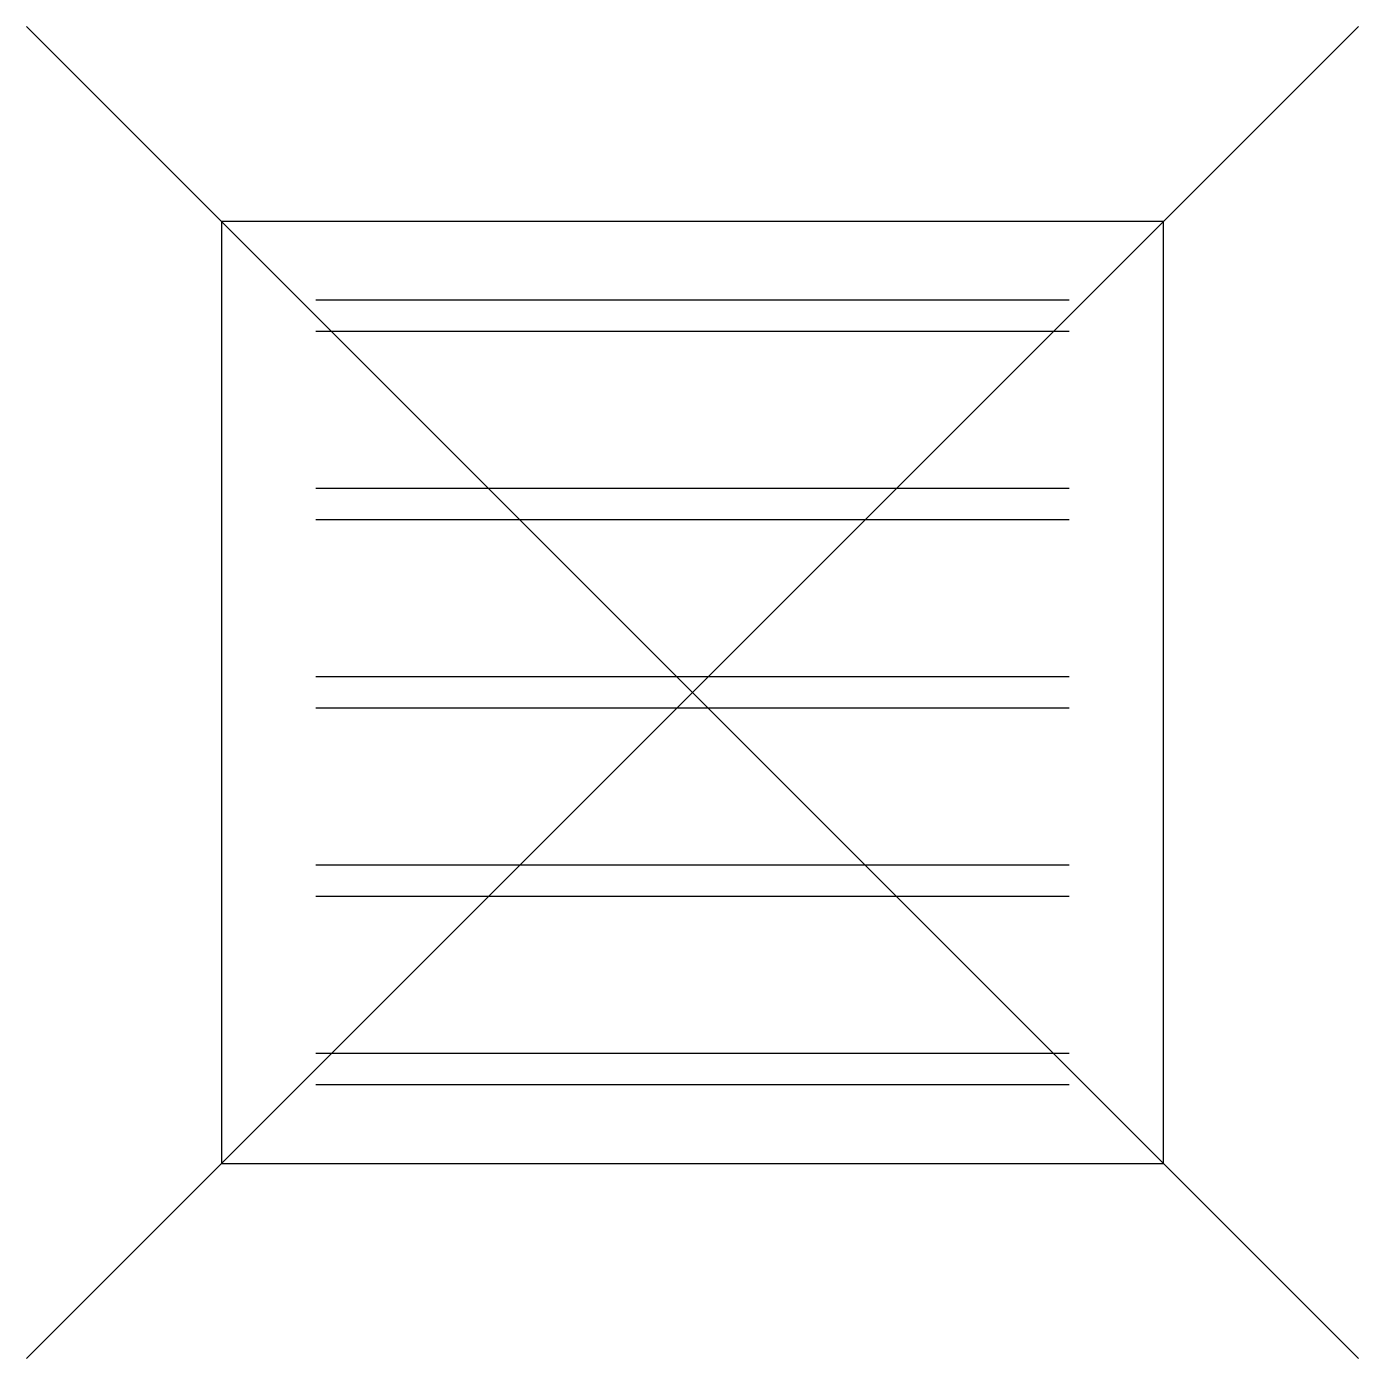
# Model space of a CAD drawing. Header units: metres. Extents: x -0.212 to 0.212, y -0.362 to 0.062.
import ezdxf

# ---------------------------------------------------------------- set-up
doc = ezdxf.new("R2010")
doc.units = ezdxf.units.M

msp = doc.modelspace()

# ---------------------------------------------------------------- linework, layer by layer
at = {"flags": 128}
for points in [[(0.21213, 0.06213), (-0.21213, -0.36213)], [(0.21213, -0.36213), (-0.21213, 0.06213)], [(0.12, -0.025), (-0.12, -0.025)], [(0.12, -0.035), (-0.12, -0.035)], [(0.12, -0.085), (-0.12, -0.085)], [(0.12, -0.095), (-0.12, -0.095)], [(0.12, -0.145), (-0.12, -0.145)], [(0.12, -0.155), (-0.12, -0.155)], [(0.12, -0.205), (-0.12, -0.205)], [(0.12, -0.215), (-0.12, -0.215)], [(0.12, -0.265), (-0.12, -0.265)], [(0.12, -0.275), (-0.12, -0.275)]]:
    msp.add_lwpolyline(points, dxfattribs=at)
msp.add_3dface([(-0.15, -0.3), (0.15, -0.3), (0.15, 0), (-0.15, 0)])

doc.saveas('drawing.dxf')
